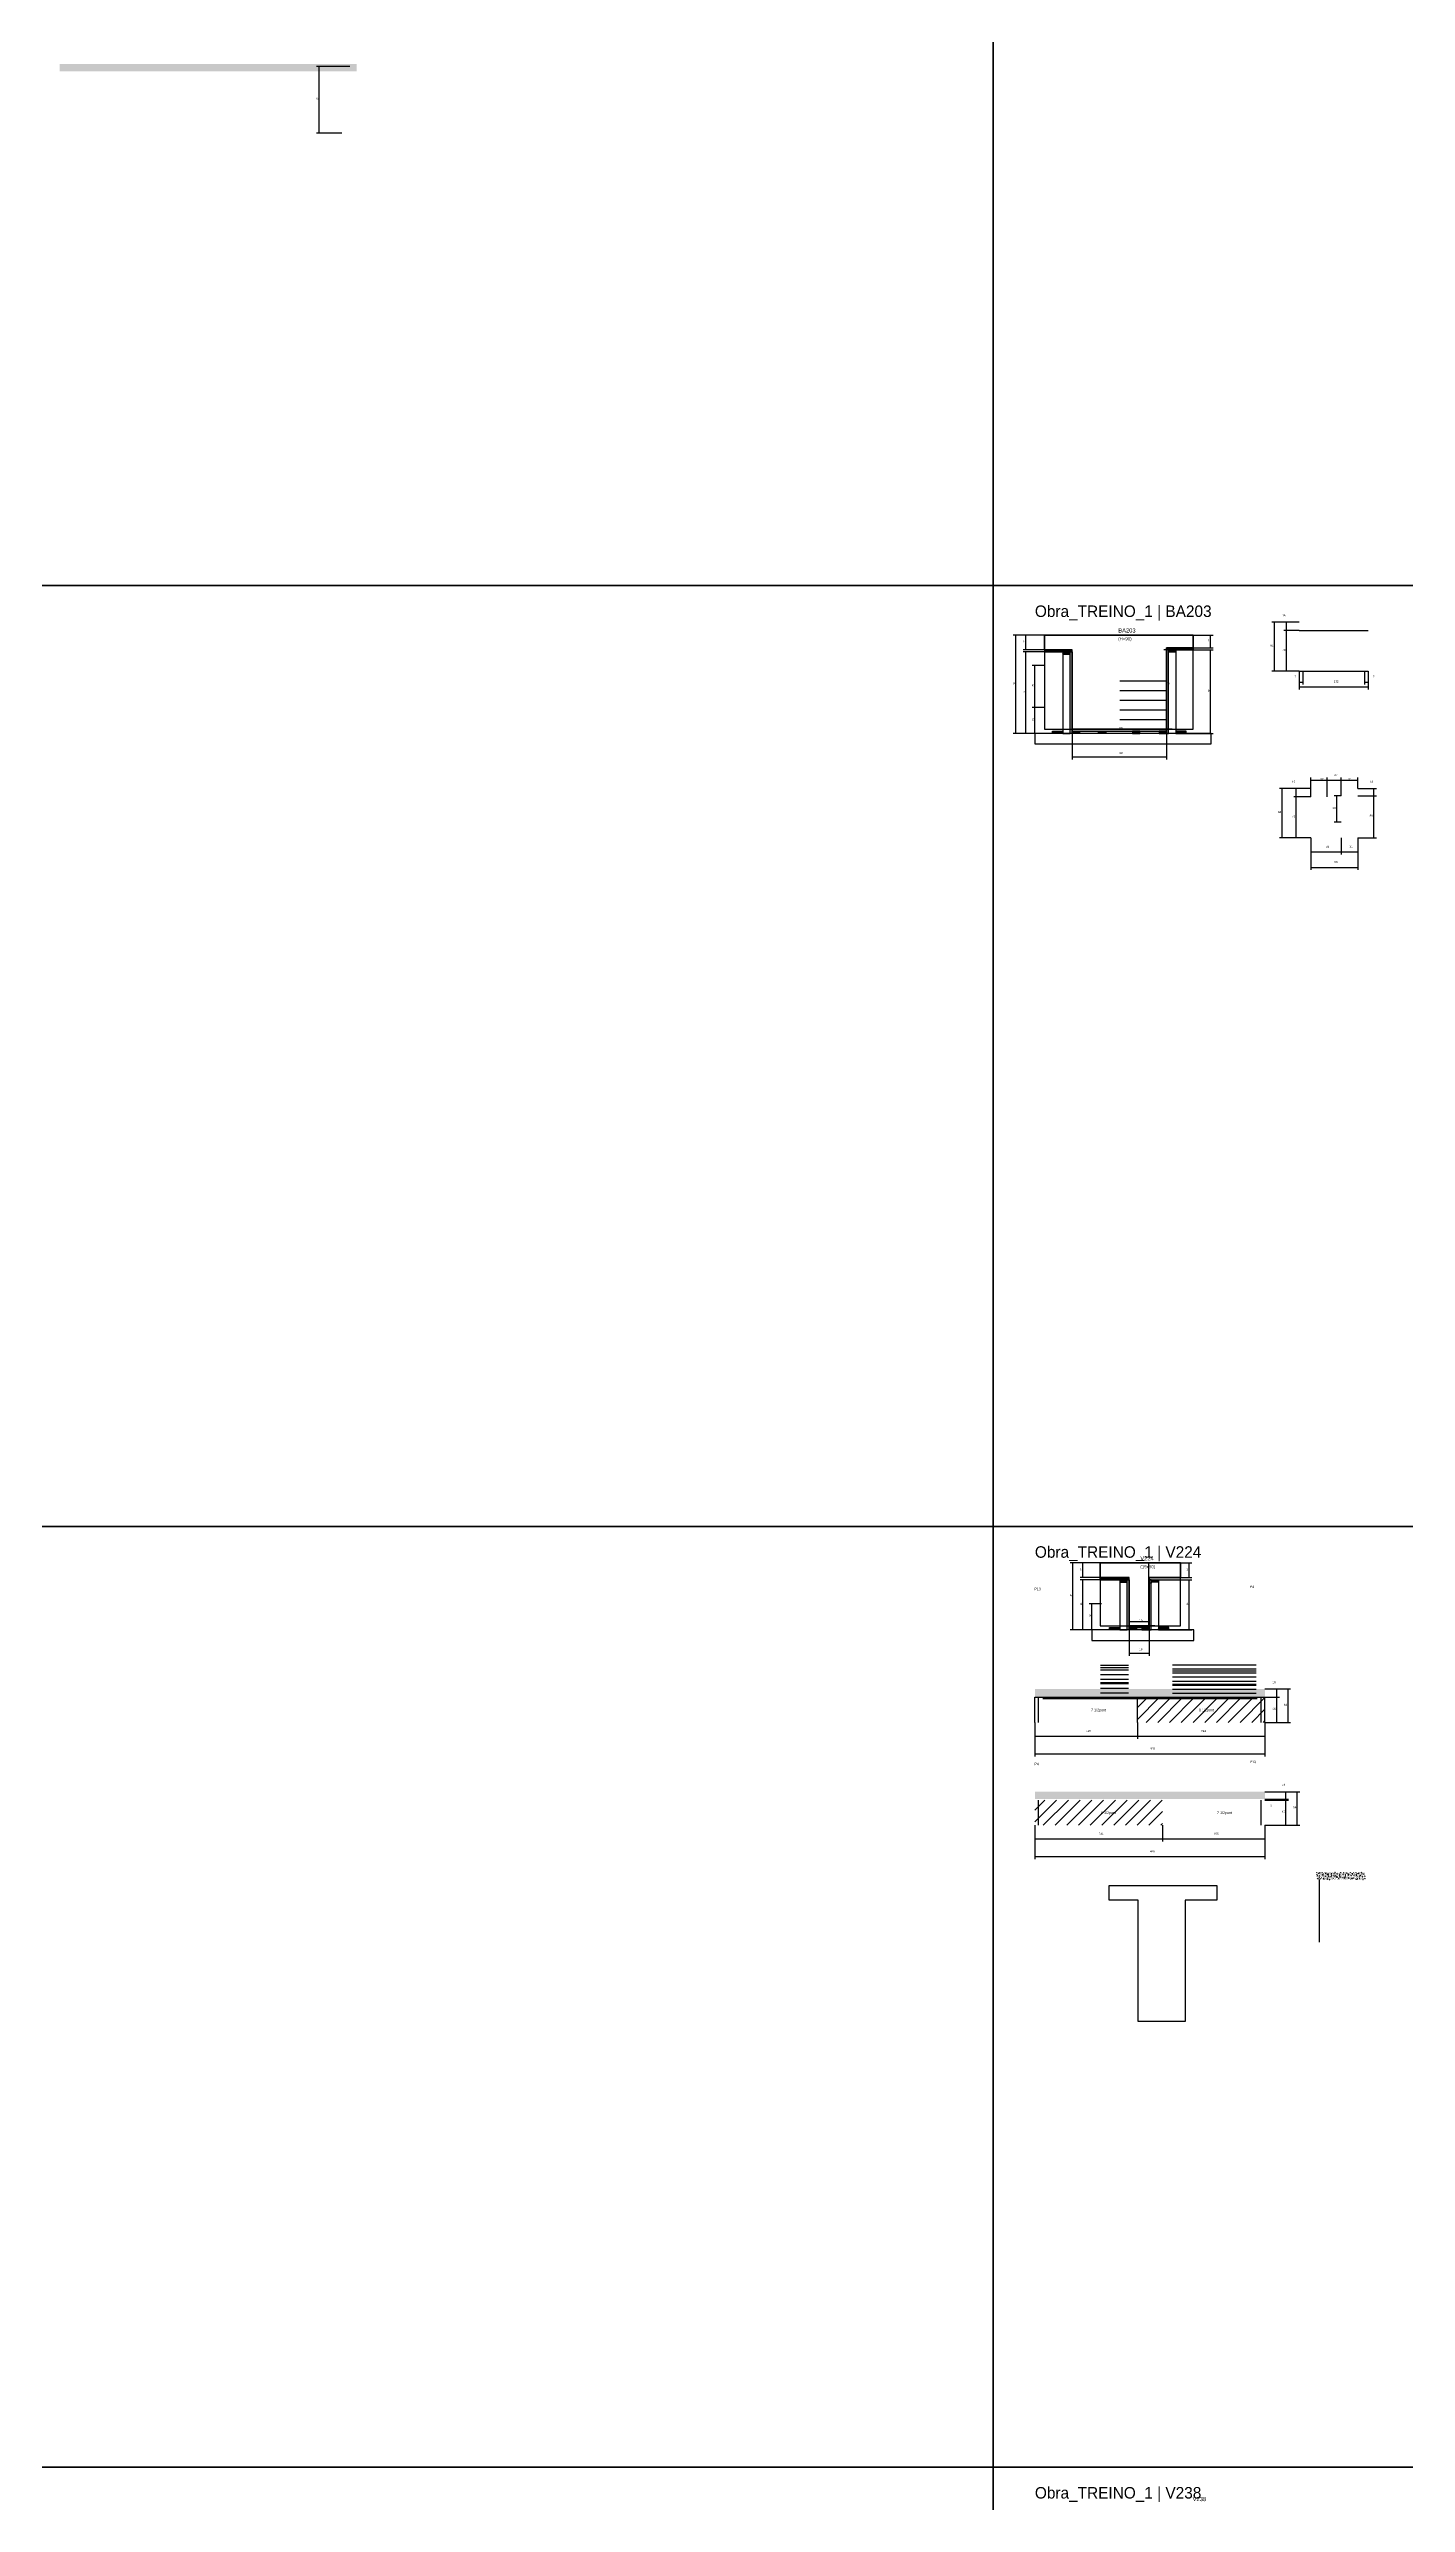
# Model space of a CAD drawing. Header units: metres. Extents: x -132 to 34800, y -36000 to 1848.
# Drawn here: x 18495 to 21090, y -12668 to -7973 of the extents above; entities that cross this region are included whole.
import ezdxf

# ---------------------------------------------------------------- set-up
doc = ezdxf.new("R2010")
doc.units = ezdxf.units.M
for name, color, linetype in [('CELL_BORDER', 8, 'Continuous'), ('CONCRETO', 251, 'Continuous'), ('COTA', 4, 'Continuous'), ('Cota Seção (2x)', 4, 'Continuous'), ('Hachura', 253, 'Continuous'), ('LABEL_ID', 3, 'Continuous'), ('Madeira', 126, 'Continuous'), ('NOMENCLATURA', 7, 'Continuous'), ('Painéis', 200, 'Continuous'), ('REAPROVEITAMENTO', 251, 'Continuous'), ('SARR_2.2x7', 40, 'Continuous'), ('Texto Seção', 7, 'Continuous')]:
    doc.layers.add(name, color=color, linetype=linetype)

msp = doc.modelspace()

# ---------------------------------------------------------------- hatches: boundary and pattern name
at = {"layer": 'COTA'}
h = msp.add_hatch(dxfattribs=at)
h.set_pattern_fill('AR-CONC', scale=0.03)
h.paths.add_polyline_path([(19082.8, -8001.8), (19082.8, -8015.8), (19082.8, -8015.8), (18515.3, -8015.8), (18515.3, -8015.8), (18515.3, -8001.8), (18515.3, -8001.8), (19082.8, -8001.8)])
h = msp.add_hatch(dxfattribs=at)
h.set_pattern_fill('AR-CONC', scale=0.03)
h.paths.add_polyline_path([(20820, -11111), (20820, -11127), (20820, -11127), (20380, -11127), (20380, -11127), (20380, -11111), (20380, -11111), (20820, -11111)])
h = msp.add_hatch(dxfattribs=at)
h.set_pattern_fill('AR-CONC', scale=0.03)
h.paths.add_polyline_path([(20380, -11307.6), (20380, -11321.6), (20380, -11321.6), (20820, -11321.6), (20820, -11321.6), (20820, -11307.6), (20820, -11307.6), (20380, -11307.6)])
h = msp.add_hatch(dxfattribs=at)
h.set_pattern_fill('AR-CONC', scale=0.03)
h.paths.add_polyline_path([(20917.6, -11461.7), (20917.6, -11475.7), (20917.6, -11475.7), (21011.6, -11475.7), (21011.6, -11475.7), (21011.6, -11461.7), (21011.6, -11461.7), (20917.6, -11461.7)])
at = {"layer": 'Hachura'}
h = msp.add_hatch(color=8, dxfattribs=at)
h.dxf.hatch_style = 1
h.paths.add_polyline_path([(20451.4, -9126.8), (20451.4, -9122.8), (20451.4, -9122.8), (20398.3, -9122.8), (20398.3, -9122.8), (20398.3, -9126.8), (20398.3, -9126.8), (20451.4, -9126.8)])
h = msp.add_hatch(dxfattribs=at)
h.set_pattern_fill('ANSI31', scale=0.5)
h.paths.add_polyline_path([(20447.4, -9131.2), (20447.4, -9126.8), (20447.4, -9126.8), (20433.4, -9126.8), (20433.4, -9126.8), (20433.4, -9131.2), (20433.4, -9131.2), (20447.4, -9131.2)])
h = msp.add_hatch(color=8, dxfattribs=at)
h.dxf.hatch_style = 1
h.paths.add_polyline_path([(20447.4, -9126.8), (20451.4, -9126.8), (20451.4, -9126.8), (20451.4, -9282.8), (20451.4, -9282.8), (20447.4, -9282.8), (20447.4, -9282.8), (20447.4, -9126.8)])
h = msp.add_hatch(color=8, dxfattribs=at)
h.dxf.hatch_style = 1
h.paths.add_polyline_path([(20631.4, -9122.8), (20631.4, -9118.8), (20631.4, -9118.8), (20682.8, -9118.8), (20682.8, -9118.8), (20682.8, -9122.8), (20682.8, -9122.8), (20631.4, -9122.8)])
h = msp.add_hatch(color=8, dxfattribs=at)
h.dxf.hatch_style = 1
h.paths.add_polyline_path([(20635.4, -9122.8), (20631.4, -9122.8), (20631.4, -9122.8), (20631.4, -9282.8), (20631.4, -9282.8), (20635.4, -9282.8), (20635.4, -9282.8), (20635.4, -9122.8)])
h = msp.add_hatch(dxfattribs=at)
h.set_pattern_fill('ANSI31', scale=0.5)
h.paths.add_polyline_path([(20635.4, -9127.2), (20635.4, -9122.8), (20635.4, -9122.8), (20649.4, -9122.8), (20649.4, -9122.8), (20649.4, -9127.2), (20649.4, -9127.2), (20635.4, -9127.2)])
h = msp.add_hatch(dxfattribs=at)
h.set_pattern_fill('ANSI31', scale=0.5)
h.paths.add_polyline_path([(20413.4, -9282.8), (20413.4, -9278.4), (20413.4, -9278.4), (20433.4, -9278.4), (20433.4, -9278.4), (20433.4, -9282.8), (20433.4, -9282.8), (20413.4, -9282.8)])
h = msp.add_hatch(color=8, dxfattribs=at)
h.dxf.hatch_style = 1
h.paths.add_polyline_path([(20631.4, -9278.4), (20631.4, -9274.8), (20631.4, -9274.8), (20451.4, -9274.8), (20451.4, -9274.8), (20451.4, -9278.4), (20451.4, -9278.4), (20631.4, -9278.4)])
h = msp.add_hatch(dxfattribs=at)
h.set_pattern_fill('ANSI31', scale=0.5)
h.paths.add_polyline_path([(20451.4, -9282.8), (20451.4, -9278.4), (20451.4, -9278.4), (20465.4, -9278.4), (20465.4, -9278.4), (20465.4, -9282.8), (20465.4, -9282.8), (20451.4, -9282.8)])
h = msp.add_hatch(dxfattribs=at)
h.set_pattern_fill('ANSI31', scale=0.5)
h.paths.add_polyline_path([(20501.9, -9282.8), (20501.9, -9278.4), (20501.9, -9278.4), (20515.9, -9278.4), (20515.9, -9278.4), (20515.9, -9282.8), (20515.9, -9282.8), (20501.9, -9282.8)])
h = msp.add_hatch(dxfattribs=at)
h.set_pattern_fill('ANSI31', scale=0.5)
h.paths.add_polyline_path([(20580.9, -9282.8), (20580.9, -9278.4), (20580.9, -9278.4), (20566.9, -9278.4), (20566.9, -9278.4), (20566.9, -9282.8), (20566.9, -9282.8), (20580.9, -9282.8)])
h = msp.add_hatch(dxfattribs=at)
h.set_pattern_fill('ANSI31', scale=0.5)
h.paths.add_polyline_path([(20631.4, -9282.8), (20631.4, -9278.4), (20631.4, -9278.4), (20617.4, -9278.4), (20617.4, -9278.4), (20617.4, -9282.8), (20617.4, -9282.8), (20631.4, -9282.8)])
h = msp.add_hatch(dxfattribs=at)
h.set_pattern_fill('ANSI31', scale=0.5)
h.paths.add_polyline_path([(20669.4, -9282.8), (20669.4, -9278.4), (20669.4, -9278.4), (20649.4, -9278.4), (20649.4, -9278.4), (20649.4, -9282.8), (20649.4, -9282.8), (20669.4, -9282.8)])
h = msp.add_hatch(color=8, dxfattribs=at)
h.dxf.hatch_style = 1
h.paths.add_polyline_path([(20560.4, -10902), (20560.4, -10898), (20560.4, -10898), (20504.8, -10898), (20504.8, -10898), (20504.8, -10902), (20504.8, -10902), (20560.4, -10902)])
h = msp.add_hatch(dxfattribs=at)
h.set_pattern_fill('ANSI31', scale=0.5)
h.paths.add_polyline_path([(20556.4, -10906.4), (20556.4, -10902), (20556.4, -10902), (20542.4, -10902), (20542.4, -10902), (20542.4, -10906.4), (20542.4, -10906.4), (20556.4, -10906.4)])
h = msp.add_hatch(color=8, dxfattribs=at)
h.dxf.hatch_style = 1
h.paths.add_polyline_path([(20556.4, -10898), (20560.4, -10898), (20560.4, -10898), (20560.4, -10998), (20560.4, -10998), (20556.4, -10998), (20556.4, -10998), (20556.4, -10898)])
h = msp.add_hatch(color=8, dxfattribs=at)
h.dxf.hatch_style = 1
h.paths.add_polyline_path([(20602.4, -10898), (20598.4, -10898), (20598.4, -10898), (20598.4, -10998), (20598.4, -10998), (20602.4, -10998), (20602.4, -10998), (20602.4, -10898)])
h = msp.add_hatch(color=8, dxfattribs=at)
h.dxf.hatch_style = 1
h.paths.add_polyline_path([(20658.4, -10902), (20658.4, -10898), (20658.4, -10898), (20598.4, -10898), (20598.4, -10898), (20598.4, -10902), (20598.4, -10902), (20658.4, -10902)])
h = msp.add_hatch(dxfattribs=at)
h.set_pattern_fill('ANSI31', scale=0.5)
h.paths.add_polyline_path([(20602.4, -10906.4), (20602.4, -10902), (20602.4, -10902), (20616.4, -10902), (20616.4, -10902), (20616.4, -10906.4), (20616.4, -10906.4), (20602.4, -10906.4)])
h = msp.add_hatch(dxfattribs=at)
h.set_pattern_fill('ANSI31', scale=0.5)
h.paths.add_polyline_path([(20522.4, -10998), (20522.4, -10993.6), (20522.4, -10993.6), (20542.4, -10993.6), (20542.4, -10993.6), (20542.4, -10998), (20542.4, -10998), (20522.4, -10998)])
h = msp.add_hatch(color=8, dxfattribs=at)
h.dxf.hatch_style = 1
h.paths.add_polyline_path([(20598.4, -10993.6), (20598.4, -10990), (20598.4, -10990), (20560.4, -10990), (20560.4, -10990), (20560.4, -10993.6), (20560.4, -10993.6), (20598.4, -10993.6)])
h = msp.add_hatch(dxfattribs=at)
h.set_pattern_fill('ANSI31', scale=0.5)
h.paths.add_polyline_path([(20560.4, -10998), (20560.4, -10993.6), (20560.4, -10993.6), (20574.4, -10993.6), (20574.4, -10993.6), (20574.4, -10998), (20574.4, -10998), (20560.4, -10998)])
h = msp.add_hatch(dxfattribs=at)
h.set_pattern_fill('ANSI31', scale=0.5)
h.paths.add_polyline_path([(20598.4, -10998), (20598.4, -10993.6), (20598.4, -10993.6), (20584.4, -10993.6), (20584.4, -10993.6), (20584.4, -10998), (20584.4, -10998), (20598.4, -10998)])
h = msp.add_hatch(dxfattribs=at)
h.set_pattern_fill('ANSI31', scale=0.5)
h.paths.add_polyline_path([(20636.4, -10998), (20636.4, -10993.6), (20636.4, -10993.6), (20616.4, -10993.6), (20616.4, -10993.6), (20616.4, -10998), (20616.4, -10998), (20636.4, -10998)])
at = {"layer": 'REAPROVEITAMENTO'}
h = msp.add_hatch(dxfattribs=at)
h.set_pattern_fill('ANSI31', scale=5)
h.paths.add_polyline_path([(20576, -11175), (20820, -11175), (20820, -11175), (20820, -11127), (20820, -11127), (20576, -11127), (20576, -11127), (20576, -11175)])
h = msp.add_hatch(dxfattribs=at)
h.set_pattern_fill('ANSI31', scale=5)
h.paths.add_polyline_path([(20380, -11371.6), (20624, -11371.6), (20624, -11371.6), (20624, -11323.6), (20624, -11323.6), (20380, -11323.6), (20380, -11323.6), (20380, -11371.6)])

# ---------------------------------------------------------------- linework, layer by layer
at = {"layer": 'CELL_BORDER'}
for points in [[(17400, -9000), (20300, -9000), (20300, -7200), (17400, -7200)], [(20300, -9000), (23200, -9000), (23200, -7200), (20300, -7200)], [(17400, -10800), (20300, -10800), (20300, -9000), (17400, -9000)], [(20300, -10800), (23200, -10800), (23200, -9000), (20300, -9000)], [(17400, -12600), (20300, -12600), (20300, -10800), (17400, -10800)], [(20300, -12600), (23200, -12600), (23200, -10800), (20300, -10800)], [(17400, -14400), (20300, -14400), (20300, -12600), (17400, -12600)], [(20300, -14400), (23200, -14400), (23200, -12600), (20300, -12600)]]:
    msp.add_lwpolyline(points, close=True, dxfattribs=at)
at = {"layer": 'CONCRETO'}
for points in [[(20398.3, -9122.8), (20398.3, -9094.8), (20682.9, -9094.8), (20682.9, -9118.8), (20631.4, -9118.8), (20631.4, -9274.8), (20451.4, -9274.8), (20451.4, -9122.8)], [(20398.3, -9274.8), (20682.9, -9274.8), (20682.9, -9094.8), (20398.3, -9094.8)], [(20504.8, -10898), (20504.8, -10870), (20658.4, -10870), (20658.4, -10898), (20598.4, -10898), (20598.4, -10990), (20560.4, -10990), (20560.4, -10898)], [(20504.8, -10990), (20658.4, -10990), (20658.4, -10870), (20504.8, -10870)], [(20522.1, -11515.1), (20522.1, -11487.1), (20727.7, -11487.1), (20727.7, -11515.1), (20667.7, -11515.1), (20667.7, -11747.1), (20577.7, -11747.1), (20577.7, -11515.1)]]:
    msp.add_lwpolyline(points, close=True, dxfattribs=at)
at = {"layer": 'COTA'}
for p, q in [((19069.9, -8006.5), (19006.1, -8006.5)), ((19011.1, -8134.5), (19011.1, -8006.5)), ((19054.3, -8134.5), (19006.1, -8134.5)), ((20447.4, -9094.8), (20338.5, -9094.8)), ((20343.5, -9282.8), (20343.5, -9094.8)), ((20398.3, -9094.8), (20357.8, -9094.8)), ((20362.8, -9122.8), (20362.8, -9094.8)), ((20680.6, -9094.8), (20721.1, -9094.8)), ((20716.1, -9118.8), (20716.1, -9094.8)), ((20885.6, -9070), (20833.2, -9070)), ((20838.2, -9164), (20838.2, -9070)), ((20885.6, -9070), (20856.2, -9070)), ((20885.6, -9086), (20856.2, -9086)), ((20885.6, -9086), (20856.2, -9086)), ((20861.2, -9086), (20861.2, -9070)), ((20861.2, -9164), (20861.2, -9086)), ((20398.3, -9122.8), (20357.8, -9122.8)), ((20433.4, -9126.8), (20357.8, -9126.8)), ((20362.8, -9282.8), (20362.8, -9126.8)), ((20398.1, -9152.9), (20374.6, -9152.9)), ((20379.6, -9232.9), (20379.6, -9152.9)), ((20649.4, -9122.8), (20721.1, -9122.8)), ((20682.9, -9118.8), (20721.1, -9118.8)), ((20716.1, -9282.8), (20716.1, -9122.8)), ((20885.6, -9164), (20833.2, -9164)), ((20885.6, -9164), (20856.2, -9164)), ((20885.6, -9164), (20885.6, -9198.6)), ((20885.6, -9164), (20885.6, -9189.5)), ((20885.6, -9184.5), (20892.6, -9184.5)), ((20885.6, -9193.6), (21017.5, -9193.6)), ((20892.6, -9164), (20892.6, -9189.5)), ((21010.5, -9164), (21010.5, -9189.5)), ((21010.5, -9184.5), (21017.5, -9184.5)), ((21017.5, -9164), (21017.5, -9198.6)), ((21017.5, -9164), (21017.5, -9189.5)), ((20398.1, -9232.9), (20374.6, -9232.9)), ((20398.1, -9232.9), (20374.6, -9232.9)), ((20379.6, -9282.8), (20379.6, -9232.9)), ((20417.8, -9282.8), (20338.5, -9282.8)), ((20417.8, -9282.8), (20357.8, -9282.8)), ((20398.1, -9282.8), (20374.6, -9282.8)), ((20451.4, -9282.8), (20451.4, -9332.6)), ((20631.4, -9282.8), (20631.4, -9332.6)), ((20665, -9282.8), (20721.1, -9282.8)), ((20451.4, -9327.6), (20631.4, -9327.6)), ((20907.5, -9388.3), (20847.8, -9388.3)), ((20852.8, -9482.3), (20852.8, -9388.3)), ((20907.5, -9388.3), (20874.9, -9388.3)), ((20879.9, -9404.3), (20879.9, -9388.3)), ((20907.5, -9404.3), (20907.5, -9367.3)), ((20907.5, -9372.3), (20939, -9372.3)), ((20939, -9404.3), (20939, -9367.3)), ((20939, -9404.3), (20939, -9367.3)), ((20939, -9372.3), (20966, -9372.3)), ((20966, -9402.3), (20966, -9367.3)), ((20966, -9402.3), (20966, -9367.3)), ((20966, -9372.3), (20997.4, -9372.3)), ((20997.4, -9388.3), (20997.4, -9367.3)), ((20997.4, -9388.3), (21033.3, -9388.3)), ((21028.3, -9402.3), (21028.3, -9388.3)), ((20907.5, -9404.3), (20874.9, -9404.3)), ((20907.5, -9404.3), (20874.9, -9404.3)), ((20879.9, -9482.3), (20879.9, -9404.3)), ((20966, -9402.3), (20952.5, -9402.3)), ((20957.5, -9452.3), (20957.5, -9402.3)), ((20997.4, -9402.3), (21033.3, -9402.3)), ((20997.4, -9402.3), (21033.3, -9402.3)), ((21028.3, -9482.3), (21028.3, -9402.3)), ((20907.5, -9482.3), (20847.8, -9482.3)), ((20907.5, -9482.3), (20874.9, -9482.3)), ((20907.5, -9482.3), (20907.5, -9544.1)), ((20966, -9452.3), (20952.5, -9452.3)), ((20997.4, -9482.3), (20997.4, -9544.1)), ((20997.4, -9482.3), (21033.3, -9482.3)), ((20907.5, -9539.1), (20997.4, -9539.1)), ((20504.8, -10870), (20447.4, -10870)), ((20452.4, -10998), (20452.4, -10870)), ((20504.8, -10870), (20466.8, -10870)), ((20471.8, -10898), (20471.8, -10870)), ((20658.4, -10870), (20680.3, -10870)), ((20675.3, -10898), (20675.3, -10870)), ((20504.8, -10898), (20466.8, -10898)), ((20504.8, -10902), (20466.8, -10902)), ((20471.8, -10998), (20471.8, -10902)), ((20658.4, -10898), (20680.3, -10898)), ((20658.4, -10902), (20680.3, -10902)), ((20675.3, -10998), (20675.3, -10902)), ((20507.1, -10948), (20483.6, -10948)), ((20488.6, -10998), (20488.6, -10948)), ((20526.8, -10998), (20447.4, -10998)), ((20526.8, -10998), (20466.8, -10998)), ((20507.1, -10998), (20483.6, -10998)), ((20560.4, -10998), (20560.4, -11047.7)), ((20598.4, -10998), (20598.4, -11047.7)), ((20632, -10998), (20680.3, -10998)), ((20560.4, -11042.7), (20598.4, -11042.7)), ((20820, -11111), (20847.5, -11111)), ((20820, -11111), (20869.1, -11111)), ((20820, -11127), (20847.5, -11127)), ((20820, -11127), (20847.5, -11127)), ((20842.5, -11127), (20842.5, -11111)), ((20842.5, -11175), (20842.5, -11127)), ((20864.1, -11175), (20864.1, -11111)), ((20380, -11175), (20380, -11206.5)), ((20380, -11175), (20380, -11240.1)), ((20380, -11201.5), (20576, -11201.5)), ((20576, -11175), (20576, -11206.5)), ((20576, -11175), (20576, -11206.5)), ((20576, -11201.5), (20820, -11201.5)), ((20820, -11175), (20820, -11206.5)), ((20820, -11175), (20820, -11240.1)), ((20820, -11175), (20847.5, -11175)), ((20820, -11175), (20869.1, -11175)), ((20380, -11235.1), (20820, -11235.1)), ((20820, -11307.6), (20865.2, -11307.6)), ((20820, -11307.6), (20886.8, -11307.6)), ((20860.2, -11321.6), (20860.2, -11307.6)), ((20881.8, -11371.6), (20881.8, -11307.6)), ((20820, -11321.6), (20865.2, -11321.6)), ((20820, -11323.6), (20865.2, -11323.6)), ((20860.2, -11371.6), (20860.2, -11323.6)), ((20380, -11371.6), (20380, -11403.1)), ((20380, -11371.6), (20380, -11436.7)), ((20380, -11398.1), (20624, -11398.1)), ((20624, -11371.6), (20624, -11403.1)), ((20624, -11371.6), (20624, -11403.1)), ((20624, -11398.1), (20820, -11398.1)), ((20820, -11371.6), (20820, -11403.1)), ((20820, -11371.6), (20820, -11436.7)), ((20820, -11371.6), (20865.2, -11371.6)), ((20820, -11371.6), (20886.8, -11371.6)), ((20380, -11431.7), (20820, -11431.7))]:
    msp.add_line(p, q, dxfattribs=at)
at = {"layer": 'Cota Seção (2x)'}
for p, q in [((20642.4, -9122.8), (20626.4, -9122.8)), ((20631.4, -9274.8), (20631.4, -9122.8)), ((20451.4, -9282.8), (20451.4, -9269.8)), ((20451.4, -9274.8), (20631.4, -9274.8)), ((20642.4, -9274.8), (20626.4, -9274.8)), ((20631.4, -9282.8), (20631.4, -9269.8)), ((20907.5, -9482.3), (20907.5, -9514.5)), ((20966, -9482.3), (20966, -9514.5)), ((20966, -9482.3), (20966, -9514.5)), ((20997.4, -9482.3), (20997.4, -9514.5)), ((20907.5, -9509.5), (20966, -9509.5)), ((20966, -9509.5), (20997.4, -9509.5)), ((20609.4, -10870), (20592.9, -10870)), ((20597.9, -10990), (20597.9, -10870)), ((20560.4, -10998), (20560.4, -10977)), ((20560.4, -10982), (20598.4, -10982)), ((20598.4, -10998), (20598.4, -10977)), ((20609.4, -10990), (20592.9, -10990)), ((20820, -11321.6), (20843.3, -11321.6)), ((20820, -11323.6), (20843.3, -11323.6)), ((20838.3, -11323.6), (20838.3, -11321.6))]:
    msp.add_line(p, q, dxfattribs=at)
at = {"layer": 'Madeira'}
for points in [[(20447.4, -9131.2), (20447.4, -9126.8), (20433.4, -9126.8), (20433.4, -9131.2)], [(20447.4, -9126.8), (20433.4, -9126.8), (20433.4, -9282.8), (20447.4, -9282.8)], [(20635.4, -9127.2), (20635.4, -9122.8), (20649.4, -9122.8), (20649.4, -9127.2)], [(20635.4, -9122.8), (20649.4, -9122.8), (20649.4, -9282.8), (20635.4, -9282.8)], [(20380, -9302.8), (20717.2, -9302.8), (20717.2, -9282.8), (20380, -9282.8)], [(20413.4, -9282.8), (20413.4, -9278.4), (20433.4, -9278.4), (20433.4, -9282.8)], [(20451.4, -9282.8), (20451.4, -9278.4), (20465.4, -9278.4), (20465.4, -9282.8)], [(20501.9, -9282.8), (20501.9, -9278.4), (20515.9, -9278.4), (20515.9, -9282.8)], [(20580.9, -9282.8), (20580.9, -9278.4), (20566.9, -9278.4), (20566.9, -9282.8)], [(20631.4, -9282.8), (20631.4, -9278.4), (20617.4, -9278.4), (20617.4, -9282.8)], [(20669.4, -9282.8), (20669.4, -9278.4), (20649.4, -9278.4), (20649.4, -9282.8)], [(20556.4, -10906.4), (20556.4, -10902), (20542.4, -10902), (20542.4, -10906.4)], [(20556.4, -10902), (20542.4, -10902), (20542.4, -10998), (20556.4, -10998)], [(20602.4, -10906.4), (20602.4, -10902), (20616.4, -10902), (20616.4, -10906.4)], [(20602.4, -10902), (20616.4, -10902), (20616.4, -10998), (20602.4, -10998)], [(20489, -11018), (20684.1, -11018), (20684.1, -10998), (20489, -10998)], [(20522.4, -10998), (20522.4, -10993.6), (20542.4, -10993.6), (20542.4, -10998)], [(20560.4, -10998), (20560.4, -10993.6), (20574.4, -10993.6), (20574.4, -10998)], [(20598.4, -10998), (20598.4, -10993.6), (20584.4, -10993.6), (20584.4, -10998)], [(20636.4, -10998), (20636.4, -10993.6), (20616.4, -10993.6), (20616.4, -10998)]]:
    msp.add_lwpolyline(points, close=True, dxfattribs=at)
at = {"layer": 'Painéis'}
for p, q in [((20885.6, -9086), (21017.5, -9086)), ((20398.3, -9122.8), (20451.4, -9122.8)), ((20451.4, -9126.8), (20451.4, -9122.8)), ((20451.4, -9282.8), (20451.4, -9126.8)), ((20631.4, -9118.8), (20682.8, -9118.8)), ((20631.4, -9122.8), (20631.4, -9118.8)), ((20631.4, -9282.8), (20631.4, -9122.8)), ((20885.6, -9164), (21017.5, -9164)), ((20451.4, -9274.8), (20631.4, -9274.8)), ((20451.4, -9278.4), (20451.4, -9274.8)), ((20631.4, -9278.4), (20631.4, -9274.8)), ((20504.8, -10898), (20560.4, -10898)), ((20504.8, -10902), (20504.8, -10898)), ((20560.4, -10902), (20560.4, -10898)), ((20560.4, -10998), (20560.4, -10902)), ((20598.4, -10898), (20658.4, -10898)), ((20598.4, -10902), (20598.4, -10898)), ((20598.4, -10998), (20598.4, -10902)), ((20658.4, -10902), (20658.4, -10898)), ((20560.4, -10990), (20598.4, -10990)), ((20560.4, -10993.6), (20560.4, -10990)), ((20598.4, -10993.6), (20598.4, -10990)), ((20380, -11127), (20820, -11127)), ((20380, -11175), (20380, -11127)), ((20576, -11175), (20576, -11127)), ((20820, -11175), (20820, -11127))]:
    msp.add_line(p, q, dxfattribs=at)
for points in [[(20451.4, -9126.8), (20451.4, -9122.8), (20398.3, -9122.8), (20398.3, -9126.8)], [(20447.4, -9126.8), (20451.4, -9126.8), (20451.4, -9282.8), (20447.4, -9282.8)], [(20451.4, -9126.8), (20451.4, -9126.8), (20447.4, -9126.8), (20447.4, -9126.8)], [(20631.4, -9122.8), (20631.4, -9118.8), (20682.8, -9118.8), (20682.8, -9122.8)], [(20635.4, -9122.8), (20631.4, -9122.8), (20631.4, -9282.8), (20635.4, -9282.8)], [(20631.4, -9278.4), (20631.4, -9274.8), (20451.4, -9274.8), (20451.4, -9278.4)], [(20560.4, -10902), (20560.4, -10898), (20504.8, -10898), (20504.8, -10902)], [(20556.4, -10902), (20560.4, -10902), (20560.4, -10998), (20556.4, -10998)], [(20658.4, -10902), (20658.4, -10898), (20598.4, -10898), (20598.4, -10902)], [(20602.4, -10902), (20598.4, -10902), (20598.4, -10998), (20602.4, -10998)], [(20598.4, -10993.6), (20598.4, -10990), (20560.4, -10990), (20560.4, -10993.6)]]:
    msp.add_lwpolyline(points, close=True, dxfattribs=at)
at = {"layer": 'SARR_2.2x7'}
for p, q in [((20542.4, -9182.5), (20630.4, -9182.5)), ((20542.4, -9200.9), (20630.4, -9200.9)), ((20542.4, -9219.4), (20630.4, -9219.4)), ((20542.4, -9237.9), (20630.4, -9237.9)), ((20542.4, -9256.3), (20630.4, -9256.3)), ((20505.3, -11065.8), (20559.3, -11065.8)), ((20505.3, -11069.8), (20559.3, -11069.8)), ((20505.3, -11074.5), (20559.3, -11074.5)), ((20643.3, -11064.8), (20803.3, -11064.8)), ((20643.3, -11072.6), (20803.3, -11072.6)), ((20643.3, -11076.1), (20803.3, -11076.1)), ((20387, -11175), (20387, -11127)), ((20505.3, -11083.2), (20559.3, -11083.2)), ((20505.3, -11092), (20559.3, -11092)), ((20505.3, -11098.4), (20559.3, -11098.4)), ((20505.3, -11100.8), (20559.3, -11100.8)), ((20505.3, -11109.5), (20559.3, -11109.5)), ((20505.3, -11118.2), (20559.3, -11118.2)), ((20643.3, -11080.3), (20803.3, -11080.3)), ((20643.3, -11088.1), (20803.3, -11088.1)), ((20643.3, -11095.9), (20803.3, -11095.9)), ((20643.3, -11101.6), (20803.3, -11101.6)), ((20643.3, -11103.7), (20803.3, -11103.7)), ((20643.3, -11111.4), (20803.3, -11111.4)), ((20643.3, -11119.2), (20803.3, -11119.2)), ((20813, -11175), (20813, -11127)), ((20395, -11129.2), (20576, -11129.2)), ((20576, -11129.2), (20805, -11129.2)), ((20387, -11371.6), (20387, -11323.6)), ((20813, -11371.6), (20813, -11323.6)), ((20924.2, -11595.7), (20924.2, -11475.7))]:
    msp.add_line(p, q, dxfattribs=at)

# ---------------------------------------------------------------- texts
at = {"layer": 'COTA'}
for s, p in [('64', (19005.6, -8070.5)), ('16', (20853.1, -9059)), ('14', (20357.3, -9108.8)), ('12', (20710.6, -9106.8)), ('94', (20830.1, -9117)), ('78', (20853.1, -9125)), ('94', (20338, -9188.8)), ('78', (20357.3, -9204.8)), ('40', (20374.1, -9192.9)), ('80', (20710.6, -9202.8)), ('7', (20876.7, -9176.4)), ('132', (20951.5, -9185.4)), ('7', (21026.4, -9176.4)), ('25', (20374.1, -9257.8)), ('90', (20541.4, -9322.1)), ('16', (20871.8, -9377.3)), ('32', (20925.7, -9372.3)), ('27', (20952.5, -9364.2)), ('31', (20979.2, -9372.3)), ('14', (21020.2, -9377.3)), ('94', (20844.7, -9435.3)), ('50', (20949.4, -9427.3)), ('78', (20871.8, -9443.3)), ('80', (21020.2, -9442.3)), ('90', (20952.5, -9531)), ('14', (20466.3, -10884)), ('14', (20669.8, -10884)), ('64', (20446.9, -10934)), ('48', (20466.3, -10950)), ('25', (20483.1, -10973)), ('48', (20669.8, -10950)), ('19', (20579.4, -11037.2)), ('16', (20834.4, -11100)), ('48', (20834.4, -11151)), ('64', (20856, -11143)), ('196', (20478, -11193.4)), ('244', (20698, -11193.5)), ('440', (20600, -11227)), ('14', (20852.2, -11296.5)), ('48', (20852.1, -11347.6)), ('64', (20873.7, -11339.6)), ('244', (20502, -11390.1)), ('196', (20722, -11390)), ('440', (20600, -11423.6))]:
    msp.add_text(s, height=4, dxfattribs=at).set_placement(p)
at = {"layer": 'Cota Seção (2x)'}
for s, p in [('76', (20631.4, -9188.8)), ('90', (20541.4, -9274.8)), ('58', (20936.7, -9501.3)), ('31', (20981.7, -9501.3)), ('60', (20597.9, -10910)), ('19', (20579.4, -10982)), ('2', (20830.3, -11335.7))]:
    msp.add_text(s, height=4, dxfattribs=at).set_placement(p)
at = {"layer": 'LABEL_ID'}
for s, p in [('Obra_TREINO_1 | BA203', (20380, -9060)), ('Obra_TREINO_1 | V224', (20380, -10860)), ('Obra_TREINO_1 | V238', (20380, -12660))]:
    msp.add_text(s, height=22, dxfattribs=at).set_placement(p)
at = {"layer": 'NOMENCLATURA'}
for s, p in [('P13', (20379.1, -10922.1)), ('P4', (20790.8, -10918.1)), ('7 1/2pont', (20487.4, -11153.8)), ('8 1/2pont', (20693.7, -11153.8)), ('P4', (20379.1, -11257)), ('P13', (20790.8, -11253)), ('8 1/2pont', (20506.4, -11350.4)), ('7 1/2pont', (20728.2, -11350.4))]:
    msp.add_text(s, height=5, dxfattribs=at).set_placement(p)
at = {"layer": 'Texto Seção'}
for s, height, p in [('(H=90)', 6, (20539.4, -9104.8)), ('BA203', 8, (20539.4, -9089.8)), ('V224', 8, (20581.6, -10865)), ('(19x60)', 6, (20581.6, -10880)), ('V238', 8, (20681.7, -12665))]:
    msp.add_text(s, height=height, dxfattribs=at).set_placement(p)

doc.saveas('drawing.dxf')
